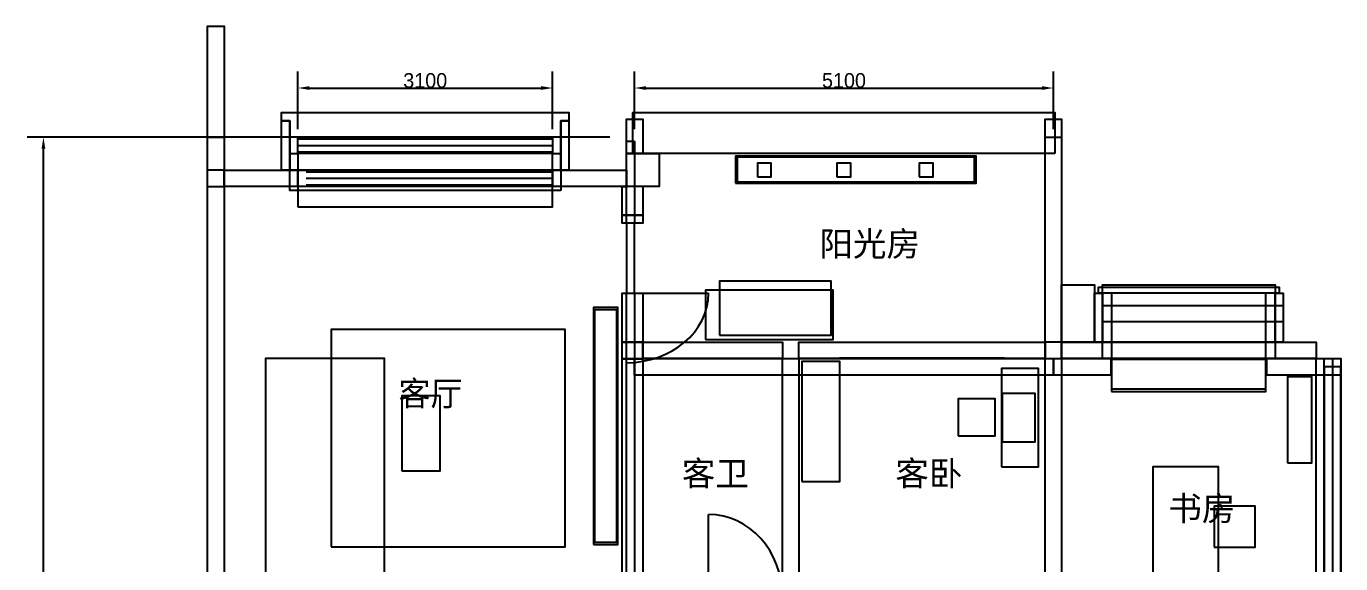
# Model space of a CAD drawing. Header units: millimetres. Extents: x 491 to 16500, y -1800 to 14953.
# Drawn here: x 491 to 16500, y 8399 to 14953 of the extents above; entities that cross this region are included whole.
import ezdxf

# ---------------------------------------------------------------- set-up
doc = ezdxf.new("R2010")
doc.units = ezdxf.units.MM
doc.header["$LTSCALE"] = 200
for name, color, linetype in [('A-CONFLICT', 6, 'Continuous'), ('A-DESIGN', 1, 'Continuous'), ('A-DIMS', 1, 'Continuous'), ('A-DOOR', 3, 'Continuous'), ('A-FIXT', 4, 'Continuous'), ('A-FURN', 8, 'Continuous'), ('A-REVIEW', 30, 'Continuous'), ('A-TEXT', 7, 'Continuous'), ('A-WALL', 7, 'Continuous'), ('A-WINDOW', 4, 'Continuous')]:
    doc.layers.add(name, color=color, linetype=linetype)
doc.styles.add('HZTXT', font='STHeiti Medium.ttc')
doc.dimstyles.new('STD-ARCH', dxfattribs={"dimtxt": 180, "dimasz": 140, "dimexe": 200, "dimexo": 300, "dimtad": 1, "dimdec": 0, "dimtxsty": 'HZTXT', "dimcen": 2.5, "dimazin": 3, "dimtfac": 1, "dimtmove": 0, "dimatfit": 3})

# ---------------------------------------------------------------- blocks, each defined once
blk = doc.blocks.new('SYM-DOOR-LEAF')
at = {"layer": 'A-DOOR'}
blk.add_line((0, 0), (0, 1000), dxfattribs=at)
blk.add_arc((0, 0), 1000, 0, 90, dxfattribs=at)
blk.add_attdef('SRC_ID', (0, -200), '', height=150)
blk = doc.blocks.new('SYM-WIN-SPAN')
at = {"layer": 'A-WINDOW'}
for p, q in [((0, 80), (1000, 80)), ((0, 0), (1000, 0)), ((0, -80), (1000, -80))]:
    blk.add_line(p, q, dxfattribs=at)
blk.add_attdef('SRC_ID', (0, -300), '', height=150)

msp = doc.modelspace()

# ---------------------------------------------------------------- linework, layer by layer
at = {"layer": 'A-CONFLICT'}
msp.add_lwpolyline([(9699.9, 9243.1), (9699.9, 10900.2), (9785.6, 10900.2), (9899.9, 10900.2), (9899.9, 9657.3), (9899.9, 8000.2), (9814.2, 8000.2), (9700, 8000.2), (9700, 8250), (9699.9, 8250)], close=True, dxfattribs=at)
at = {"layer": 'A-DESIGN'}
for points in [[(2699.9, 13200.2), (2699.9, 13920.2), (2699.9, 14953.2), (2782, 14953.2), (2899.9, 14953.2), (2899.9, 14233.2), (2899.9, 13200.2), (2817.8, 13200.2)], [(3800.1, 13200.1), (3700.1, 13200.1), (3700.1, 13789.9), (3699.9, 13800.1), (3599.9, 13800.1), (3599.9, 13900.1), (3699.9, 13900.1), (7000.1, 13900.1), (7100.1, 13900.1), (7100.1, 13800.1), (7000.1, 13800.1), (6999.9, 13789.9), (6999.9, 13200.1), (6899.9, 13200.1)], [(3599.9, 13200.1), (3599.9, 13800.1), (3699.9, 13800.1), (3700.1, 13789.9), (3700.1, 13200.1)], [(6999.9, 13789.9), (7000.1, 13800.1), (7100.1, 13800.1), (7100.1, 13200.1), (6999.9, 13200.1)], [(7999.9, 13400.2), (7799.9, 13400.2), (7799.9, 13820.2), (7999.9, 13820.2)], [(13019.9, 13400.2), (7879.9, 13400.2), (7879.9, 13900.2), (13019.9, 13900.2)], [(13099.9, 11100.2), (12899.9, 11100.2), (12899.9, 13820.2), (13099.9, 13820.2)], [(3800.1, 12999.9), (3800.1, 13200.1), (6899.9, 13200.1), (6899.9, 12999.9)], [(2699.9, 6540.2), (2699.9, 9193.4), (2699.9, 13000.2), (2782, 13000.2), (2899.9, 13000.2), (2899.9, 10347), (2899.9, 6540.2), (2817.8, 6540.2)], [(7790, 12999.9), (7790, 13002), (7790.1, 13002), (7997.3, 13002), (7998, 13002), (8000.1, 12999.9), (8000.1, 12649.9), (7790, 12649.9), (7749.9, 12649.9), (7749.9, 12999.9)], [(8000.1, 12649.9), (8000.1, 12550), (7749.9, 12550), (7749.9, 12649.9), (7790, 12649.9)], [(13099.9, 11100.2), (13099.9, 11387.7), (13099.9, 11800.2), (13264.2, 11800.2), (13499.9, 11800.2), (13499.9, 11512.7), (13499.9, 11100.2), (13335.6, 11100.2)], [(13499.9, 11100.2), (13499.9, 11346.6), (13499.9, 11700.2), (13541, 11700.2), (13599.9, 11700.2), (13599.9, 11346.6), (13599.9, 11183.3), (13599.9, 11105), (13599.3, 11105), (13595, 11105), (13595, 11104.4), (13595, 11100.2), (13539, 11100.2)], [(13599.9, 11700.1), (13549.9, 11700.1), (13549.9, 11773.1), (13599.9, 11773.1), (15700.1, 11773.1), (15750.1, 11773.1), (15750.1, 11700.1), (15700.1, 11700.1), (15699.9, 11699.9), (15699.9, 11100.1), (15700.1, 11099.9), (15599.9, 11100.1), (13700.1, 11100.1), (13599.9, 11099.9), (13600.1, 11100.1), (13600.1, 11699.9)], [(13599.9, 11700.2), (13599.9, 11741.3), (13599.9, 11800.2), (14462.4, 11800.2), (15699.9, 11800.2), (15699.9, 11759.1), (15699.9, 11700.2), (14837.4, 11700.2)], [(15699.9, 11312.5), (15699.9, 11700.2), (15735.3, 11700.2), (15799.9, 11700.2), (15799.9, 11487.9), (15799.9, 11100.2), (15735.3, 11100.2), (15715.1, 11100.2), (15705, 11100.2), (15705, 11100.8), (15705, 11105), (15704.3, 11105), (15699.9, 11105), (15699.9, 11168.3)], [(9899.9, 10900.2), (9899.9, 10971), (9899.9, 11100.2), (10961.4, 11100.2), (12899.9, 11100.2), (12899.9, 11029.4), (12899.9, 10900.2), (12700.2, 10900.2), (12405, 10900.2), (12405, 10901.6), (12405, 10905), (10981.2, 10905), (10395, 10905), (10395, 10901.6), (10395, 10900.2), (10271.2, 10900.2)], [(13600.1, 11100.1), (13700.1, 11100.1), (15599.9, 11100.1), (15699.9, 11100.1), (15700.1, 11099.9), (15700.1, 10899.9), (15599.9, 10899.9), (13700.1, 10899.9), (13599.9, 10899.9), (13599.9, 11099.9)], [(7749.9, 10898), (7753, 10898), (7790, 10898), (7998, 10898), (7999.9, 10898), (7999.1, 10888.2), (8000.1, 10899.9), (8000.1, 8000.1), (7999.9, 7999.9), (7790, 7999.9), (7749.9, 7999.9)], [(12899.9, 8000.2), (12899.9, 9243.1), (12899.9, 10900.2), (12985.6, 10900.2), (13099.9, 10900.2), (13099.9, 9657.3), (13099.9, 8000.2), (13014.2, 8000.2)], [(16199.9, 6600.2), (16199.9, 8121.7), (16199.9, 10900.2), (16270.7, 10900.2), (16399.9, 10900.2), (16399.9, 9378.7), (16399.9, 6600.2), (16329.1, 6600.2)]]:
    msp.add_lwpolyline(points, close=True, dxfattribs=at)
at = {"layer": 'A-DOOR'}
msp.add_lwpolyline([(7800, 11700), (7900, 11700), (7900, 12550), (7800, 12550)], close=True, dxfattribs=at)
at = {"layer": 'A-FIXT'}
msp.add_lwpolyline([(4205, 8605), (7055, 8605), (7055, 11255), (4205, 11255)], close=True, dxfattribs=at)
at = {"layer": 'A-FURN'}
for points in [[(9130, 13040), (12060, 13040), (12060, 13370), (9130, 13370)], [(9150, 13055), (12040, 13055), (12040, 13355), (9150, 13355)], [(9395, 13115), (9565, 13115), (9565, 13285), (9395, 13285)], [(10365, 13115), (10535, 13115), (10535, 13285), (10365, 13285)], [(11365, 13115), (11535, 13115), (11535, 13285), (11365, 13285)], [(8765, 11135), (10320, 11135), (10320, 11735), (8765, 11735)], [(8935, 11185), (10295, 11185), (10295, 11845), (8935, 11845)], [(13710, 10500), (15590, 10500), (15590, 11700), (13710, 11700)], [(7398, 8634.9), (7696.9, 8634.9), (7696.9, 11523.8), (7398, 11523.8)], [(7412.9, 8662.4), (7681.9, 8662.4), (7681.9, 11496.3), (7412.9, 11496.3)], [(3404, 8000), (4854, 8000), (4854, 10900), (3404, 10900)], [(13710, 10530), (15590, 10530), (15590, 10890), (13710, 10890)], [(9936.1, 9402.4), (10400.1, 9402.4), (10400.1, 10866.4), (9936.1, 10866.4)], [(12370, 9580), (12820, 9580), (12820, 10780), (12370, 10780)], [(15850, 9630), (16150, 9630), (16150, 10680), (15850, 10680)], [(5067, 9532), (5533, 9532), (5533, 10448), (5067, 10448)], [(11840, 9960), (12290, 9960), (12290, 10410), (11840, 10410)], [(12378, 9885), (12778, 9885), (12778, 10475), (12378, 10475)], [(14210, 7580), (15010, 7580), (15010, 9580), (14210, 9580)], [(14960, 8600), (15460, 8600), (15460, 9100), (14960, 9100)]]:
    msp.add_lwpolyline(points, close=True, dxfattribs=at)
at = {"layer": 'A-REVIEW'}
for points in [[(7799.9, 13000.2), (7799.9, 13164.5), (7799.9, 13400.2), (7964.2, 13400.2), (8199.9, 13400.2), (8199.9, 13235.9), (8199.9, 13000.2), (8035.6, 13000.2)], [(2899.9, 13000.2), (2899.9, 13082.3), (2899.9, 13200.2), (3269.5, 13200.2), (3799.9, 13200.2), (3799.9, 13118.1), (3799.9, 13000.2), (3430.3, 13000.2)], [(6899.9, 13000.2), (6899.9, 13082.3), (6899.9, 13200.2), (7269.5, 13200.2), (7799.9, 13200.2), (7799.9, 13118.1), (7799.9, 13000.2), (7430.3, 13000.2)], [(8000.1, 11100.1), (7790, 11100.1), (7749.9, 11100.1), (7749.9, 11700), (8000.1, 11700)], [(7749.9, 10898), (7749.9, 11100.1), (7790, 11100.1), (8000.1, 11100.1), (8000.1, 10899.9), (7999.9, 10898), (7790, 10898), (7753, 10898)], [(7999.9, 10900.2), (7999.9, 10971), (7999.9, 11100.2), (8601.4, 11100.2), (9699.9, 11100.2), (9699.9, 11029.4), (9699.9, 10900.2), (9098.4, 10900.2)], [(13099.9, 10900.2), (13099.9, 10985.9), (13099.9, 11100.2), (13437, 11100.2), (13595, 11100.2), (13595, 10977.1), (13595, 10900.2), (13347.4, 10900.2)], [(15705, 11100.2), (15952.4, 11100.2), (16199.9, 11100.2), (16199.9, 11014.5), (16199.9, 10900.2), (15862.9, 10900.2), (15705, 10900.2), (15705, 11023.3)]]:
    msp.add_lwpolyline(points, close=True, dxfattribs=at)
at = {"layer": 'A-WALL'}
for points in [[(2700, 13600), (2900, 13600), (2900, 10941), (2900, 6649), (2900, 6531), (2900, 6530), (2700, 6530), (2700, 6531), (2700, 6649), (2700, 10941)], [(6900, 13400), (3800, 13400), (3800, 13600), (6900, 13600)], [(7900, 13550), (7900, 12551), (7900, 12550), (7800, 12550), (7800, 12551), (7800, 13550)], [(12900, 13600), (13100, 13600), (13100, 11801), (13100, 10999), (13100, 7451), (13100, 7450), (12900, 7450), (12900, 7451), (12900, 10999), (12900, 11801)], [(3800, 12950), (3700, 12950), (3700, 13400), (3800, 13400)], [(7000, 12950), (6900, 12950), (6900, 13400), (7000, 13400)], [(7900, 11699), (7900, 7800), (7800, 7800), (7800, 11699), (7800, 11700), (7900, 11700)], [(13699, 11350), (13600, 11350), (13600, 11550), (13699, 11550), (15601, 11550), (15800, 11550), (15800, 11350), (15601, 11350)], [(13000, 10700), (7900, 10700), (7900, 10900), (13000, 10900)], [(9700, 7700), (9700, 8250), (9700, 10900), (9900, 10900), (9900, 7700)], [(13700, 10700), (13000, 10700), (13000, 10900), (13700, 10900)], [(16500, 10700), (15600, 10700), (15600, 10900), (16500, 10900)], [(16300, 10801), (16300, 10900), (16500, 10900), (16500, 10801), (16500, 7799), (16500, 6401), (16500, 4499), (16500, 4400), (16300, 4400), (16300, 4499), (16300, 6401), (16300, 7799)]]:
    msp.add_lwpolyline(points, close=True, dxfattribs=at)
at = {"layer": 'A-WINDOW'}
for p, q in [((3900, 13180), (6900, 13180)), ((3900, 13100), (6900, 13100)), ((3900, 13020), (6900, 13020))]:
    msp.add_line(p, q, dxfattribs=at)
for points in [[(3800, 12750), (6900, 12750), (6900, 12950), (3800, 12950)], [(16300, 7800), (16500, 7800), (16500, 10800), (16300, 10800)]]:
    msp.add_lwpolyline(points, close=True, dxfattribs=at)

# ---------------------------------------------------------------- block references
at = {"layer": 'A-DOOR', "xscale": 0.85, "rotation": -90}
msp.add_blockref('SYM-DOOR-LEAF', (7800, 11700), dxfattribs=at)
at = {"layer": 'A-DOOR', "xscale": 0.9}
msp.add_blockref('SYM-DOOR-LEAF', (8800, 8000), dxfattribs=at)
at = {"layer": 'A-WINDOW', "xscale": 3.1}
msp.add_blockref('SYM-WIN-SPAN', (3800, 13500), dxfattribs=at)

# ---------------------------------------------------------------- texts
at = {"layer": 'A-DESIGN', "style": 'HZTXT'}
for s, p in [('阳光房', (10150, 12150)), ('客卫', (8475, 9350)), ('客卧', (11075, 9350)), ('书房', (14400, 8925))]:
    msp.add_text(s, height=300, dxfattribs=at).set_placement(p)
at = {"layer": 'A-TEXT'}
msp.add_text('客厅', height=300, dxfattribs=at).set_placement((5025, 10325))

# ---------------------------------------------------------------- dimensions: what is measured, and where the dimension line sits
at = {"layer": 'A-DIMS'}
for base, p1, p2 in [((3800, 14200), (3800, 13400), (6900, 13400)), ((7900, 14200), (7900, 13400), (13000, 13400))]:
    msp.add_linear_dim(base=base, p1=p1, p2=p2, dimstyle='STD-ARCH', dxfattribs=at).render()
msp.add_linear_dim(base=(700, 450), p1=(1300, 450), p2=(7900, 13600), angle=90, dimstyle='STD-ARCH', dxfattribs=at).render()

doc.saveas('drawing.dxf')
